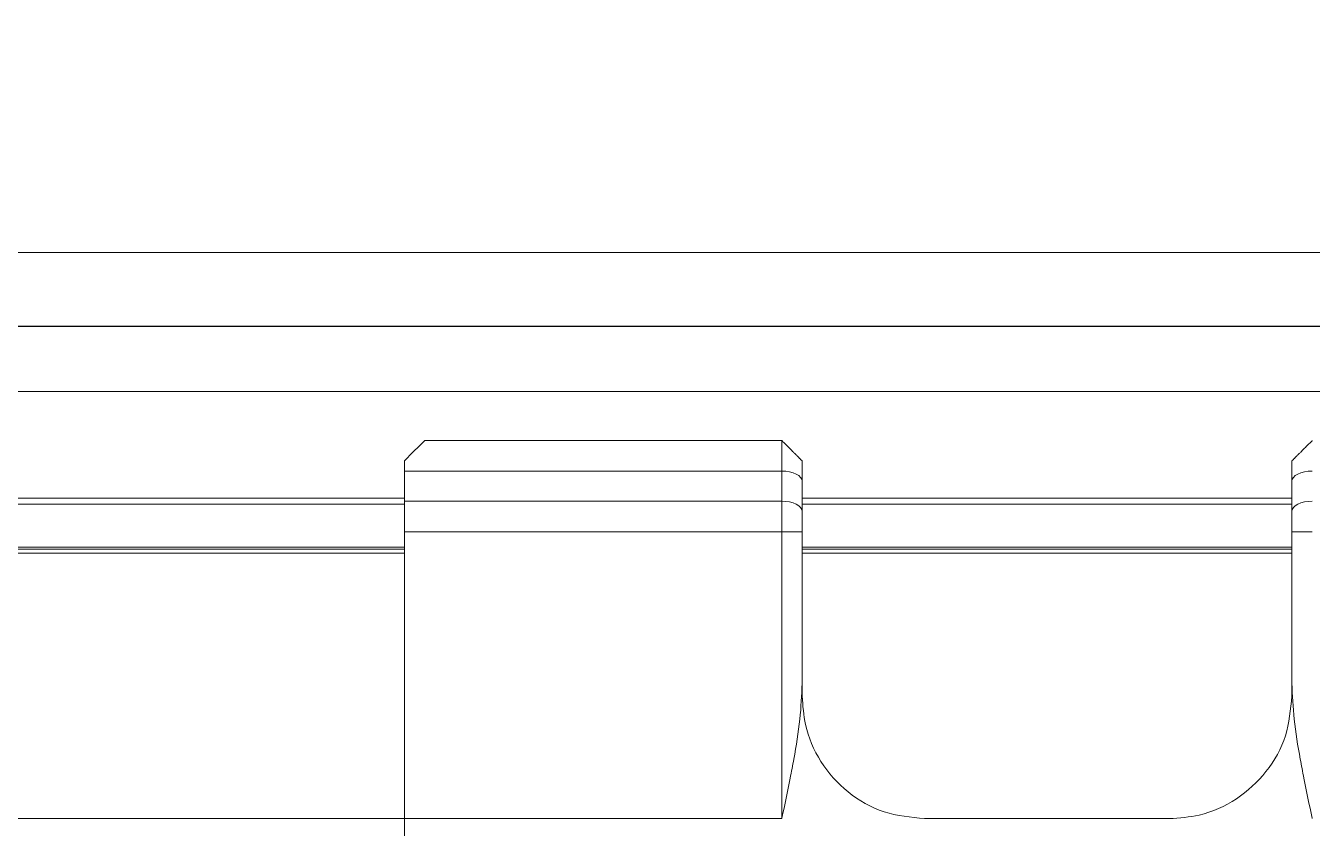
# Model space of a CAD drawing. Header units: inches. Extents: x 0.54 to 10.46, y 0.74 to 7.76.
# Drawn here: x 1.69 to 2.1259, y 4.7871 to 5.0592 of the extents above; entities that cross this region are included whole.
import ezdxf

# ---------------------------------------------------------------- set-up
doc = ezdxf.new("R2010")
doc.units = ezdxf.units.IN
doc.header["$MEASUREMENT"] = 0
doc.layers.add('BG', color=7, linetype='Continuous')
doc.layers.add('MCG-INT-4FT', color=7, linetype='Continuous')

# ---------------------------------------------------------------- blocks, each defined once
blk = doc.blocks.new('block 3')
at = {"layer": 'BG', "true_color": 0xffffff}
h = blk.add_hatch(color=7, dxfattribs=at)
h.dxf.hatch_style = 2
edge = h.paths.add_edge_path()
edge.add_spline(control_points=[(10.29599, 0.90612), (10.29599, 0.90612), (0.87112, 0.90612), (0.87112, 0.90612), (0.87016, 0.90612), (0.86938, 0.90689), (0.86938, 0.90785), (0.86938, 0.90785), (0.86938, 7.59215), (0.86938, 7.59215), (0.86938, 7.59311), (0.87016, 7.59389), (0.87112, 7.59389), (0.87112, 7.59389), (10.29599, 7.59389), (10.29599, 7.59389), (10.29696, 7.59389), (10.29773, 7.59311), (10.29773, 7.59215), (10.29773, 7.59215), (10.29773, 0.90785), (10.29773, 0.90785), (10.29773, 0.90689), (10.29696, 0.90612), (10.29599, 0.90612)], knot_values=[0, 0, 0, 0, 1, 1, 1, 2, 2, 2, 3, 3, 3, 4, 4, 4, 5, 5, 5, 6, 6, 6, 7, 7, 7, 8, 8, 8, 8], degree=3, periodic=1)
h.paths.add_polyline_path([(0.87286, 0.90959), (10.29426, 0.90959), (10.29426, 7.59042), (0.87286, 7.59042)])
at = {"layer": 'BG', "lineweight": 0}
blk.add_open_spline([(10.29599, 0.90612), (10.29599, 0.90612), (0.87112, 0.90612), (0.87112, 0.90612), (0.87016, 0.90612), (0.86938, 0.90689), (0.86938, 0.90785), (0.86938, 0.90785), (0.86938, 7.59215), (0.86938, 7.59215), (0.86938, 7.59311), (0.87016, 7.59389), (0.87112, 7.59389), (0.87112, 7.59389), (10.29599, 7.59389), (10.29599, 7.59389), (10.29696, 7.59389), (10.29773, 7.59311), (10.29773, 7.59215), (10.29773, 7.59215), (10.29773, 0.90785), (10.29773, 0.90785), (10.29773, 0.90689), (10.29696, 0.90612), (10.29599, 0.90612)], degree=3, knots=[0, 0, 0, 0, 1, 1, 1, 2, 2, 2, 3, 3, 3, 4, 4, 4, 5, 5, 5, 6, 6, 6, 7, 7, 7, 8, 8, 8, 8], dxfattribs=at)
blk = doc.blocks.new('block 2')
at = {"layer": 'BG'}
blk.add_blockref('block 3', (0, 0), dxfattribs=at)
blk = doc.blocks.new('block 69')
at = {"layer": 'BG', "true_color": 0xffffff}
h = blk.add_hatch(color=7, dxfattribs=at)
h.dxf.hatch_style = 2
edge = h.paths.add_edge_path()
edge.add_spline(control_points=[(10.46309, 0.739), (10.46309, 0.739), (0.53691, 0.739), (0.53691, 0.739), (0.53595, 0.739), (0.53517, 0.73978), (0.53517, 0.74074), (0.53517, 0.74074), (0.53517, 7.75926), (0.53517, 7.75926), (0.53517, 7.76022), (0.53595, 7.761), (0.53691, 7.761), (0.53691, 7.761), (10.46309, 7.761), (10.46309, 7.761), (10.46406, 7.761), (10.46483, 7.76022), (10.46483, 7.75926), (10.46483, 7.75926), (10.46483, 0.74074), (10.46483, 0.74074), (10.46483, 0.73978), (10.46406, 0.739), (10.46309, 0.739)], knot_values=[0, 0, 0, 0, 1, 1, 1, 2, 2, 2, 3, 3, 3, 4, 4, 4, 5, 5, 5, 6, 6, 6, 7, 7, 7, 8, 8, 8, 8], degree=3, periodic=1)
h.paths.add_polyline_path([(0.53864, 0.74248), (10.46136, 0.74248), (10.46136, 7.75752), (0.53864, 7.75752)])
at = {"layer": 'BG', "lineweight": 0}
blk.add_open_spline([(10.46309, 0.739), (10.46309, 0.739), (0.53691, 0.739), (0.53691, 0.739), (0.53595, 0.739), (0.53517, 0.73978), (0.53517, 0.74074), (0.53517, 0.74074), (0.53517, 7.75926), (0.53517, 7.75926), (0.53517, 7.76022), (0.53595, 7.761), (0.53691, 7.761), (0.53691, 7.761), (10.46309, 7.761), (10.46309, 7.761), (10.46406, 7.761), (10.46483, 7.76022), (10.46483, 7.75926), (10.46483, 7.75926), (10.46483, 0.74074), (10.46483, 0.74074), (10.46483, 0.73978), (10.46406, 0.739), (10.46309, 0.739)], degree=3, knots=[0, 0, 0, 0, 1, 1, 1, 2, 2, 2, 3, 3, 3, 4, 4, 4, 5, 5, 5, 6, 6, 6, 7, 7, 7, 8, 8, 8, 8], dxfattribs=at)
blk = doc.blocks.new('block 68')
at = {"layer": 'BG'}
blk.add_blockref('block 69', (0, 0), dxfattribs=at)
blk = doc.blocks.new('block 940')
at = {"layer": 'MCG-INT-4FT', "color": 7, "lineweight": 5, "true_color": 0xffffff}
blk.add_lwpolyline([(8.84123, 4.98235), (1.02982, 4.98235)], dxfattribs=at)
blk = doc.blocks.new('block 968')
at = {"layer": 'MCG-INT-4FT', "color": 7, "lineweight": 5, "true_color": 0xffffff}
blk.add_lwpolyline([(8.84123, 4.95734), (1.02982, 4.95734)], dxfattribs=at)
blk = doc.blocks.new('block 1040')
at = {"layer": 'MCG-INT-4FT', "color": 7, "lineweight": 5, "true_color": 0xffffff}
blk.add_open_spline([(1.99455, 4.79041), (1.98989, 4.79087), (1.98523, 4.79133), (1.98083, 4.79275), (1.97643, 4.79416), (1.97229, 4.79655), (1.96866, 4.79949), (1.96503, 4.80242), (1.96192, 4.80591), (1.95944, 4.80981), (1.95698, 4.81367), (1.95514, 4.81794), (1.9542, 4.8223), (1.95351, 4.82547), (1.95329, 4.82868), (1.95307, 4.83189)], degree=3, knots=[0, 0, 0, 0, 1, 1, 1, 2, 2, 2, 3, 3, 3, 4, 4, 4, 5, 5, 5, 5], dxfattribs=at)
blk = doc.blocks.new('block 1041')
at = {"layer": 'MCG-INT-4FT', "color": 7, "lineweight": 5, "true_color": 0xffffff}
blk.add_lwpolyline([(1.99455, 4.79041), (2.07751, 4.79041)], dxfattribs=at)
blk = doc.blocks.new('block 1042')
at = {"layer": 'MCG-INT-4FT', "color": 7, "lineweight": 5, "true_color": 0xffffff}
blk.add_open_spline([(2.11899, 4.83189), (2.11856, 4.82737), (2.11814, 4.82286), (2.11678, 4.81853), (2.11541, 4.81419), (2.11311, 4.81004), (2.11022, 4.80639), (2.10739, 4.8028), (2.10401, 4.79968), (2.10019, 4.79716), (2.09634, 4.79462), (2.09205, 4.79267), (2.08759, 4.79165), (2.08429, 4.7909), (2.0809, 4.79066), (2.07751, 4.79041)], degree=3, knots=[0, 0, 0, 0, 1, 1, 1, 2, 2, 2, 3, 3, 3, 4, 4, 4, 5, 5, 5, 5], dxfattribs=at)
blk = doc.blocks.new('block 1043')
at = {"layer": 'MCG-INT-4FT', "color": 7, "lineweight": 5, "true_color": 0xffffff}
blk.add_lwpolyline([(2.11899, 4.83189), (2.11899, 4.83627)], dxfattribs=at)
blk = doc.blocks.new('block 1044')
at = {"layer": 'MCG-INT-4FT', "color": 7, "lineweight": 5, "true_color": 0xffffff}
blk.add_open_spline([(2.1259, 4.79041), (2.12589, 4.79048), (2.12587, 4.79055), (2.12586, 4.79061), (2.12491, 4.79513), (2.12395, 4.79964), (2.12307, 4.80415), (2.12264, 4.80631), (2.12224, 4.80846), (2.12184, 4.81061), (2.12102, 4.81512), (2.12025, 4.81962), (2.11978, 4.82409), (2.11936, 4.82817), (2.11917, 4.83222), (2.11899, 4.83627)], degree=3, knots=[0, 0, 0, 0, 1, 1, 1, 2, 2, 2, 3, 3, 3, 4, 4, 4, 5, 5, 5, 5], dxfattribs=at)
blk = doc.blocks.new('block 1047')
at = {"layer": 'MCG-INT-4FT', "color": 7, "lineweight": 5, "true_color": 0xffffff}
blk.add_lwpolyline([(1.81827, 4.66805), (1.81827, 4.79041)], dxfattribs=at)
blk = doc.blocks.new('block 1048')
at = {"layer": 'MCG-INT-4FT', "color": 7, "lineweight": 5, "true_color": 0xffffff}
blk.add_lwpolyline([(1.81827, 4.79041), (1.94616, 4.79041)], dxfattribs=at)
blk = doc.blocks.new('block 1049')
at = {"layer": 'MCG-INT-4FT', "color": 7, "lineweight": 5, "true_color": 0xffffff}
blk.add_open_spline([(1.94616, 4.79041), (1.94617, 4.79048), (1.94619, 4.79055), (1.9462, 4.79061), (1.94715, 4.79513), (1.94811, 4.79964), (1.949, 4.80415), (1.94942, 4.80631), (1.94983, 4.80846), (1.95022, 4.81061), (1.95104, 4.81512), (1.95181, 4.81962), (1.95228, 4.82409), (1.9527, 4.82817), (1.95289, 4.83222), (1.95307, 4.83627)], degree=3, knots=[0, 0, 0, 0, 1, 1, 1, 2, 2, 2, 3, 3, 3, 4, 4, 4, 5, 5, 5, 5], dxfattribs=at)
blk = doc.blocks.new('block 1050')
at = {"layer": 'MCG-INT-4FT', "color": 7, "lineweight": 5, "true_color": 0xffffff}
blk.add_lwpolyline([(1.95307, 4.83627), (1.95307, 4.83189)], dxfattribs=at)
blk = doc.blocks.new('block 1063')
at = {"layer": 'MCG-INT-4FT', "color": 7, "lineweight": 5, "true_color": 0xffffff}
blk.add_lwpolyline([(2.11899, 4.88768), (2.11899, 4.8946)], dxfattribs=at)
blk = doc.blocks.new('block 1064')
at = {"layer": 'MCG-INT-4FT', "color": 7, "lineweight": 5, "true_color": 0xffffff}
blk.add_lwpolyline([(2.11899, 4.8946), (2.11912, 4.89527), (2.11951, 4.89592), (2.12015, 4.89652), (2.12101, 4.89704), (2.12206, 4.89747), (2.12326, 4.89779), (2.12455, 4.89799), (2.1259, 4.89805)], dxfattribs=at)
blk = doc.blocks.new('block 1065')
at = {"layer": 'MCG-INT-4FT', "color": 7, "lineweight": 5, "true_color": 0xffffff}
blk.add_lwpolyline([(2.11899, 4.88768), (2.1259, 4.88768)], dxfattribs=at)
blk = doc.blocks.new('block 1066')
at = {"layer": 'MCG-INT-4FT', "color": 7, "lineweight": 5, "true_color": 0xffffff}
blk.add_lwpolyline([(1.94616, 4.89805), (1.94616, 4.88768)], dxfattribs=at)
blk = doc.blocks.new('block 1067')
at = {"layer": 'MCG-INT-4FT', "color": 7, "lineweight": 5, "true_color": 0xffffff}
blk.add_lwpolyline([(1.95307, 4.8946), (1.95294, 4.89527), (1.95255, 4.89592), (1.95191, 4.89652), (1.95105, 4.89704), (1.95, 4.89747), (1.94881, 4.89779), (1.94751, 4.89799), (1.94616, 4.89805)], dxfattribs=at)
blk = doc.blocks.new('block 1068')
at = {"layer": 'MCG-INT-4FT', "color": 7, "lineweight": 5, "true_color": 0xffffff}
blk.add_lwpolyline([(1.95307, 4.88768), (1.95307, 4.8946)], dxfattribs=at)
blk = doc.blocks.new('block 1069')
at = {"layer": 'MCG-INT-4FT', "color": 7, "lineweight": 5, "true_color": 0xffffff}
blk.add_lwpolyline([(1.95307, 4.88768), (1.94616, 4.88768)], dxfattribs=at)
blk = doc.blocks.new('block 1070')
at = {"layer": 'MCG-INT-4FT', "color": 7, "lineweight": 5, "true_color": 0xffffff}
blk.add_lwpolyline([(2.11899, 4.83627), (2.11899, 4.88768)], dxfattribs=at)
blk = doc.blocks.new('block 1071')
at = {"layer": 'MCG-INT-4FT', "color": 7, "lineweight": 5, "true_color": 0xffffff}
blk.add_lwpolyline([(1.94616, 4.88768), (1.94616, 4.79041)], dxfattribs=at)
blk = doc.blocks.new('block 1072')
at = {"layer": 'MCG-INT-4FT', "color": 7, "lineweight": 5, "true_color": 0xffffff}
blk.add_lwpolyline([(1.95307, 4.83627), (1.95307, 4.88768)], dxfattribs=at)
blk = doc.blocks.new('block 1073')
at = {"layer": 'MCG-INT-4FT', "color": 7, "lineweight": 5, "true_color": 0xffffff}
blk.add_lwpolyline([(1.81827, 4.88768), (1.94616, 4.88768)], dxfattribs=at)
blk = doc.blocks.new('block 1074')
at = {"layer": 'MCG-INT-4FT', "color": 7, "lineweight": 5, "true_color": 0xffffff}
blk.add_lwpolyline([(1.81827, 4.89805), (1.94616, 4.89805)], dxfattribs=at)
blk = doc.blocks.new('block 1075')
at = {"layer": 'MCG-INT-4FT', "color": 7, "lineweight": 5, "true_color": 0xffffff}
blk.add_lwpolyline([(1.81827, 4.88768), (1.81827, 4.89805)], dxfattribs=at)
blk = doc.blocks.new('block 1076')
at = {"layer": 'MCG-INT-4FT', "color": 7, "lineweight": 5, "true_color": 0xffffff}
blk.add_lwpolyline([(1.81827, 4.79041), (1.81827, 4.88768)], dxfattribs=at)
blk = doc.blocks.new('block 1095')
at = {"layer": 'MCG-INT-4FT', "color": 7, "lineweight": 5, "true_color": 0xffffff}
blk.add_lwpolyline([(2.11899, 4.8946), (2.11899, 4.90478)], dxfattribs=at)
blk = doc.blocks.new('block 1096')
at = {"layer": 'MCG-INT-4FT', "color": 7, "lineweight": 5, "true_color": 0xffffff}
blk.add_lwpolyline([(2.11899, 4.90478), (2.11912, 4.90546), (2.11951, 4.90611), (2.12015, 4.9067), (2.12101, 4.90723), (2.12206, 4.90766), (2.12326, 4.90798), (2.12455, 4.90817), (2.1259, 4.90824)], dxfattribs=at)
blk = doc.blocks.new('block 1097')
at = {"layer": 'MCG-INT-4FT', "color": 7, "lineweight": 5, "true_color": 0xffffff}
blk.add_lwpolyline([(1.94616, 4.90824), (1.94616, 4.89805)], dxfattribs=at)
blk = doc.blocks.new('block 1098')
at = {"layer": 'MCG-INT-4FT', "color": 7, "lineweight": 5, "true_color": 0xffffff}
blk.add_lwpolyline([(1.95307, 4.90478), (1.95294, 4.90546), (1.95255, 4.90611), (1.95191, 4.9067), (1.95105, 4.90723), (1.95, 4.90766), (1.94881, 4.90798), (1.94751, 4.90817), (1.94616, 4.90824)], dxfattribs=at)
blk = doc.blocks.new('block 1099')
at = {"layer": 'MCG-INT-4FT', "color": 7, "lineweight": 5, "true_color": 0xffffff}
blk.add_lwpolyline([(1.95307, 4.8946), (1.95307, 4.90478)], dxfattribs=at)
blk = doc.blocks.new('block 1100')
at = {"layer": 'MCG-INT-4FT', "color": 7, "lineweight": 5, "true_color": 0xffffff}
blk.add_lwpolyline([(1.81827, 4.90824), (1.94616, 4.90824)], dxfattribs=at)
blk = doc.blocks.new('block 1101')
at = {"layer": 'MCG-INT-4FT', "color": 7, "lineweight": 5, "true_color": 0xffffff}
blk.add_lwpolyline([(1.81827, 4.89805), (1.81827, 4.90824)], dxfattribs=at)
blk = doc.blocks.new('block 1128')
at = {"layer": 'MCG-INT-4FT', "color": 7, "lineweight": 5, "true_color": 0xffffff}
blk.add_open_spline([(2.11899, 4.9117), (2.11897, 4.91168), (2.11896, 4.91167), (2.11905, 4.91176), (2.11909, 4.9118), (2.11914, 4.91185), (2.11923, 4.91193), (2.11932, 4.91202), (2.11945, 4.91216), (2.11966, 4.91237), (2.11978, 4.91249), (2.11992, 4.91263), (2.1201, 4.91281), (2.12028, 4.91298), (2.12048, 4.91319), (2.12071, 4.91342), (2.12091, 4.91362), (2.12112, 4.91383), (2.12134, 4.91405), (2.12155, 4.91426), (2.12177, 4.91448), (2.12198, 4.91469), (2.12232, 4.91503), (2.12265, 4.91535), (2.12294, 4.91565), (2.12338, 4.91609), (2.12377, 4.91647), (2.1241, 4.91681), (2.12459, 4.9173), (2.12497, 4.91768), (2.12526, 4.91797), (2.12565, 4.91835), (2.12586, 4.91856), (2.12589, 4.9186)], degree=3, knots=[0, 0, 0, 0, 1, 1, 1, 2, 2, 2, 3, 3, 3, 4, 4, 4, 5, 5, 5, 6, 6, 6, 7, 7, 7, 8, 8, 8, 9, 9, 9, 10, 10, 10, 11, 11, 11, 11], dxfattribs=at)
blk = doc.blocks.new('block 1129')
at = {"layer": 'MCG-INT-4FT', "color": 7, "lineweight": 5, "true_color": 0xffffff}
blk.add_lwpolyline([(2.11899, 4.90478), (2.11899, 4.9117)], dxfattribs=at)
blk = doc.blocks.new('block 1130')
at = {"layer": 'MCG-INT-4FT', "color": 7, "lineweight": 5, "true_color": 0xffffff}
blk.add_lwpolyline([(1.94616, 4.91861), (1.94616, 4.90824)], dxfattribs=at)
blk = doc.blocks.new('block 1131')
at = {"layer": 'MCG-INT-4FT', "color": 7, "lineweight": 5, "true_color": 0xffffff}
blk.add_open_spline([(1.95307, 4.9117), (1.95309, 4.91168), (1.9531, 4.91167), (1.95301, 4.91176), (1.95297, 4.9118), (1.95292, 4.91185), (1.95284, 4.91193), (1.95275, 4.91202), (1.95261, 4.91216), (1.9524, 4.91237), (1.95228, 4.91249), (1.95214, 4.91263), (1.95196, 4.91281), (1.95178, 4.91298), (1.95158, 4.91319), (1.95135, 4.91342), (1.95115, 4.91362), (1.95094, 4.91383), (1.95072, 4.91405), (1.95051, 4.91426), (1.95029, 4.91448), (1.95008, 4.91469), (1.94974, 4.91503), (1.94942, 4.91535), (1.94912, 4.91565), (1.94868, 4.91609), (1.9483, 4.91647), (1.94796, 4.91681), (1.94747, 4.9173), (1.94709, 4.91768), (1.9468, 4.91797), (1.94642, 4.91835), (1.94621, 4.91856), (1.94617, 4.9186)], degree=3, knots=[0, 0, 0, 0, 1, 1, 1, 2, 2, 2, 3, 3, 3, 4, 4, 4, 5, 5, 5, 6, 6, 6, 7, 7, 7, 8, 8, 8, 9, 9, 9, 10, 10, 10, 11, 11, 11, 11], dxfattribs=at)
blk = doc.blocks.new('block 1132')
at = {"layer": 'MCG-INT-4FT', "color": 7, "lineweight": 5, "true_color": 0xffffff}
blk.add_lwpolyline([(1.95307, 4.90478), (1.95307, 4.9117)], dxfattribs=at)
blk = doc.blocks.new('block 1133')
at = {"layer": 'MCG-INT-4FT', "color": 7, "lineweight": 5, "true_color": 0xffffff}
blk.add_lwpolyline([(1.82518, 4.91861), (1.82472, 4.91815), (1.82337, 4.9168), (1.82119, 4.91462), (1.81827, 4.9117)], dxfattribs=at)
blk = doc.blocks.new('block 1134')
at = {"layer": 'MCG-INT-4FT', "color": 7, "lineweight": 5, "true_color": 0xffffff}
blk.add_lwpolyline([(1.82518, 4.91861), (1.94616, 4.91861)], dxfattribs=at)
blk = doc.blocks.new('block 1135')
at = {"layer": 'MCG-INT-4FT', "color": 7, "lineweight": 5, "true_color": 0xffffff}
blk.add_lwpolyline([(1.81827, 4.90824), (1.81827, 4.9117)], dxfattribs=at)
blk = doc.blocks.new('block 1353')
at = {"layer": 'MCG-INT-4FT', "color": 7, "lineweight": 5, "true_color": 0xffffff}
blk.add_lwpolyline([(1.33884, 4.88181), (1.81827, 4.88181)], dxfattribs=at)
blk = doc.blocks.new('block 1354')
at = {"layer": 'MCG-INT-4FT', "color": 7, "lineweight": 5, "true_color": 0xffffff}
blk.add_lwpolyline([(1.95307, 4.88181), (2.11899, 4.88181)], dxfattribs=at)
blk = doc.blocks.new('block 1359')
at = {"layer": 'MCG-INT-4FT', "color": 7, "lineweight": 5, "true_color": 0xffffff}
blk.add_lwpolyline([(2.11899, 4.89702), (1.95307, 4.89702)], dxfattribs=at)
blk = doc.blocks.new('block 1360')
at = {"layer": 'MCG-INT-4FT', "color": 7, "lineweight": 5, "true_color": 0xffffff}
blk.add_lwpolyline([(1.81827, 4.89702), (1.02982, 4.89702)], dxfattribs=at)
blk = doc.blocks.new('block 1367')
at = {"layer": 'MCG-INT-4FT', "color": 8, "lineweight": 5, "true_color": 0x808080}
blk.add_lwpolyline([(1.33884, 4.79041), (1.81827, 4.79041)], dxfattribs=at)
blk = doc.blocks.new('block 1370')
at = {"layer": 'MCG-INT-4FT', "color": 8, "lineweight": 5, "true_color": 0x808080}
blk.add_lwpolyline([(1.33884, 4.88042), (1.81827, 4.88042)], dxfattribs=at)
blk = doc.blocks.new('block 1371')
at = {"layer": 'MCG-INT-4FT', "color": 8, "lineweight": 5, "true_color": 0x808080}
blk.add_lwpolyline([(1.95307, 4.88042), (2.11899, 4.88042)], dxfattribs=at)
blk = doc.blocks.new('block 1375')
at = {"layer": 'MCG-INT-4FT', "color": 8, "lineweight": 5, "true_color": 0x808080}
blk.add_lwpolyline([(8.84123, 4.93518), (1.02982, 4.93518)], dxfattribs=at)
blk = doc.blocks.new('block 1377')
at = {"layer": 'MCG-INT-4FT', "color": 8, "lineweight": 5, "true_color": 0x808080}
blk.add_lwpolyline([(8.84123, 4.95726), (1.02982, 4.95726)], dxfattribs=at)
blk = doc.blocks.new('block 1378')
at = {"layer": 'MCG-INT-4FT', "color": 8, "lineweight": 5, "true_color": 0x808080}
blk.add_lwpolyline([(1.02982, 4.89909), (1.81827, 4.89909)], dxfattribs=at)
blk = doc.blocks.new('block 1379')
at = {"layer": 'MCG-INT-4FT', "color": 8, "lineweight": 5, "true_color": 0x808080}
blk.add_lwpolyline([(1.95307, 4.89909), (2.11899, 4.89909)], dxfattribs=at)
blk = doc.blocks.new('block 1382')
at = {"layer": 'MCG-INT-4FT', "color": 8, "lineweight": 5, "true_color": 0x808080}
blk.add_lwpolyline([(1.33884, 4.8825), (1.81827, 4.8825)], dxfattribs=at)
blk = doc.blocks.new('block 1383')
at = {"layer": 'MCG-INT-4FT', "color": 8, "lineweight": 5, "true_color": 0x808080}
blk.add_lwpolyline([(1.95307, 4.8825), (2.11899, 4.8825)], dxfattribs=at)

msp = doc.modelspace()

# ---------------------------------------------------------------- block references
at = {"layer": 'BG'}
for name in ['block 68', 'block 2']:
    msp.add_blockref(name, (0, 0), dxfattribs=at)
at = {"layer": 'MCG-INT-4FT'}
for name in ['block 940', 'block 968', 'block 1377', 'block 1375', 'block 1133', 'block 1134', 'block 1130', 'block 1131', 'block 1128', 'block 1135', 'block 1132', 'block 1129', 'block 1100', 'block 1101', 'block 1097', 'block 1098', 'block 1099', 'block 1096', 'block 1095', 'block 1378', 'block 1360', 'block 1074', 'block 1075', 'block 1066', 'block 1067', 'block 1379', 'block 1359', 'block 1064', 'block 1068', 'block 1063', 'block 1073', 'block 1076', 'block 1069', 'block 1071', 'block 1072', 'block 1065', 'block 1070', 'block 1382', 'block 1383', 'block 1353', 'block 1370', 'block 1354', 'block 1371', 'block 1049', 'block 1050', 'block 1043', 'block 1044', 'block 1040', 'block 1042', 'block 1367', 'block 1047', 'block 1048', 'block 1041']:
    msp.add_blockref(name, (0, 0), dxfattribs=at)

doc.saveas('drawing.dxf')
